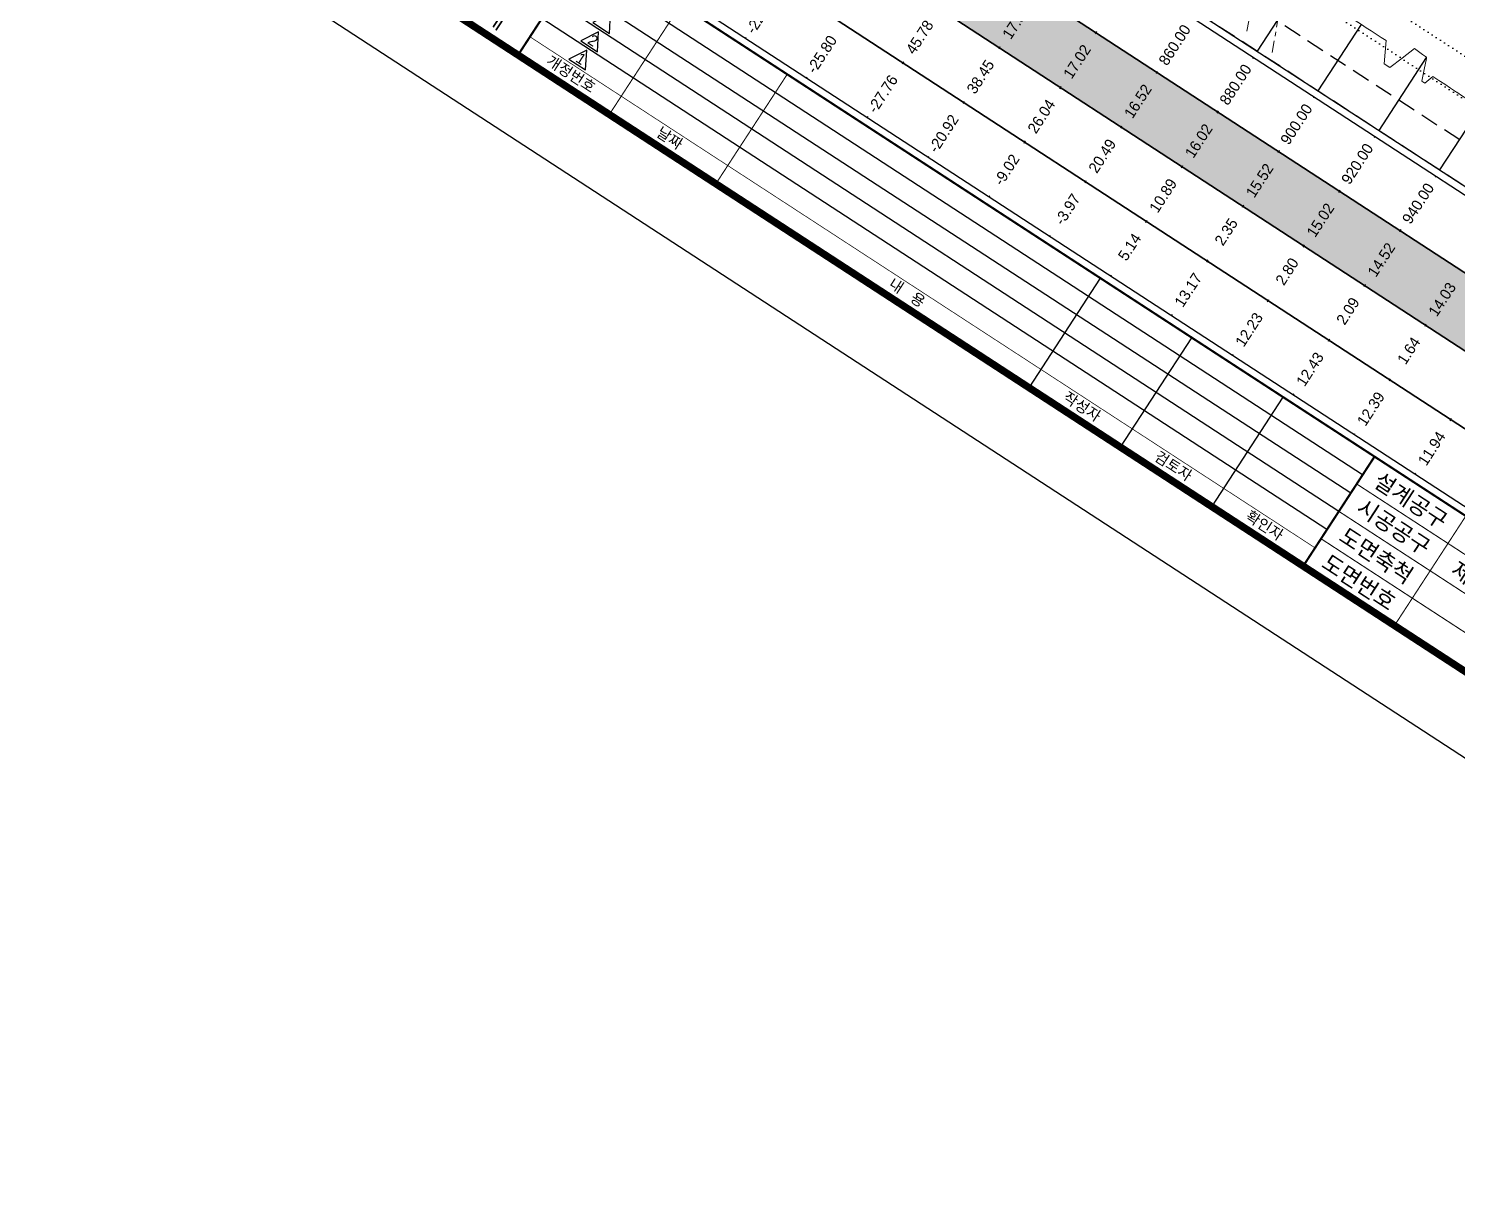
# Model space of a CAD drawing. Header units: millimetres. Extents: x 156921 to 159642, y 477538 to 479586.
# Drawn here: x 158720.1 to 159113.5, y 477537.7 to 477859.7 of the extents above; entities that cross this region are included whole.
import ezdxf
from ezdxf.enums import TextEntityAlignment as Align

# ---------------------------------------------------------------- set-up
doc = ezdxf.new("R2010")
doc.units = ezdxf.units.MM
doc.header["$MEASUREMENT"] = 0
for name, pattern in [('A-CENTR01', [2, 1.25, -0.25, 0.25, -0.25]), ('A-DASHD01', [0.75, 0.5, -0.25]), ('A-DOTLN01H', [0.125, 0, -0.125]), ('A-PHATM01', [2.5, 1.25, -0.25, 0.25, -0.25, 0.25, -0.25]), ('CONT', [2, 1, 1])]:
    doc.linetypes.add(name, pattern=pattern)
doc.layers.add('99_가이드라인', color=83, linetype='Continuous', plot=False)
for name, color, linetype in [('CX-BORD-LIN1', 4, 'Continuous'), ('CX-BORD-LIN2', 3, 'Continuous'), ('CX-BORD-TEX3', 6, 'Continuous'), ('WD_일반', 7, 'Continuous'), ('종단_인출선_문자_해치등', 7, 'Continuous')]:
    doc.layers.add(name, color=color, linetype=linetype)
doc.layers.add('종단지반선&암선', color=70, linetype='CONT', lineweight=9)
doc.styles.add('HM 7_굵은 표 문자', font='BAREUNDOTUMPRO3.TTF')
doc.styles.add('HM 8_표 문자', font='BAREUNDOTUMPRO1.TTF')
doc.styles.add('TB_TEXT', font='BAREUNDOTUMPRO1.TTF')
doc.styles.add('TB_WBTXT', font='BareunDotumPro3.ttf')

# ---------------------------------------------------------------- blocks, each defined once
blk = doc.blocks.new('한맥도곽')
at = {"layer": '99_가이드라인'}
blk.add_lwpolyline([(0, 594), (841, 594), (841, 0), (0, 0)], close=True, dxfattribs=at)
at = {"layer": 'CX-BORD-LIN1', "const_width": 2}
blk.add_lwpolyline([(821, 20), (25, 20), (25, 574), (821, 574)], close=True, dxfattribs=at)
at = {"layer": 'CX-BORD-LIN1'}
for points, const_width in [([(821, 56), (25, 56)], 0.6), ([(295, 20), (295, 56)], 0.6), ([(325, 20), (325, 56)], 0.3), ([(360, 20), (360, 56)], 0.3), ([(553, 20), (553, 56)], 0.6), ([(553, 26), (295, 26)], 0.2)]:
    blk.add_lwpolyline(points, dxfattribs=dict(at, const_width=const_width))
for points in [[(463, 20), (463, 56)], [(493, 20), (493, 56)], [(523, 20), (523, 56)]]:
    blk.add_lwpolyline(points, dxfattribs=at)
for points in [[(310.08, 43.47), (307.34, 38.71), (312.83, 38.71)], [(310.08, 37.47), (307.34, 32.71), (312.83, 32.71)], [(310.08, 31.47), (307.34, 26.71), (312.83, 26.71)]]:
    blk.add_lwpolyline(points, close=True, dxfattribs=at)
at = {"layer": 'CX-BORD-LIN2'}
blk.add_line((553, 50), (295, 50), dxfattribs=at)
at = {"layer": 'CX-BORD-LIN2', "const_width": 0.3}
for points in [[(583, 20), (583, 56)], [(681, 47), (553, 47)], [(681, 38), (553, 38)], [(821, 29), (553, 29)]]:
    blk.add_lwpolyline(points, dxfattribs=at)
at = {"layer": 'CX-BORD-LIN2'}
for points in [[(553, 44), (295, 44)], [(553, 38), (295, 38)], [(553, 32), (295, 32)]]:
    blk.add_lwpolyline(points, dxfattribs=at)
at = {"layer": 'CX-BORD-LIN1', "style": 'TB_TEXT'}
for tag, height, p in [('TR_RNUM5', 3, (310.11, 52.64)), ('TR_RDAT5', 3.5, (342.5, 53)), ('TR_DGN5', 3.5, (476.12, 53)), ('TR_CHK5', 3.5, (506.12, 53)), ('TR_APP5', 3.5, (536.12, 53)), ('TR_RNUM4', 3, (310.11, 46.64)), ('TR_RDAT4', 3.5, (342.5, 47)), ('TR_DGN4', 3.5, (476.12, 47)), ('TR_CHK4', 3.5, (506.12, 47)), ('TR_APP4', 3.5, (536.12, 47)), ('TR_RNUM3', 3, (310.11, 40.64)), ('TR_RDAT3', 3.5, (342.5, 41)), ('TR_DGN3', 3.5, (476.12, 41)), ('TR_CHK3', 3.5, (506.12, 41)), ('TR_APP3', 3.5, (536.12, 41)), ('TR_RNUM2', 3, (310.11, 34.64)), ('TR_RDAT2', 3.5, (342.5, 35)), ('TR_DGN2', 3.5, (476.12, 35)), ('TR_CHK2', 3.5, (506.12, 35)), ('TR_APP2', 3.5, (536.12, 35)), ('TR_RNUM1', 3, (310.11, 28.64)), ('TR_RDAT1', 3.5, (342.5, 29)), ('TR_DGN1', 3.5, (476.12, 29)), ('TR_CHK1', 3.5, (506.12, 29)), ('TR_APP1', 3.5, (536.12, 29))]:
    blk.add_attdef(tag, text='', height=height, dxfattribs=at).set_placement(p, align=Align.MIDDLE_CENTER)
for tag, p in [('TR_RCON5', (367.3, 53)), ('TR_RCON4', (367.3, 47)), ('TR_RCON3', (367.3, 41)), ('TR_RCON2', (367.3, 35)), ('TR_RCON1', (367.3, 29))]:
    blk.add_attdef(tag, text='', height=3.5, dxfattribs=at).set_placement(p, align=Align.MIDDLE_LEFT)
at = {"layer": 'CX-BORD-LIN2', "style": 'TB_TEXT'}
for tag, p in [('TD_VERSION', (825.5, 68.01)), ('적용표준버전', (825.5, 35))]:
    blk.add_attdef(tag, text='', height=3, rotation=90, dxfattribs=at).set_placement(p, align=Align.MIDDLE_CENTER)
at = {"layer": 'CX-BORD-TEX3', "style": 'TB_TEXT'}
for tag, height, p in [('노선이정', 4.5, (170.03, 51.46)), ('설계공구', 4.5, (568, 51.36)), ('설 계 사', 4.5, (170, 42.59)), ('시공공구', 4.5, (568, 42.69)), ('도 면 명', 4.5, (696, 43.19)), ('시 공 사', 4.5, (170, 33.59)), ('도면축척', 4.5, (568.29, 33.51)), ('건설분야', 4.5, (170, 25.13)), ('건설단계', 4.5, (240, 25.13)), ('편철번호', 4.5, (696, 25)), ('개정번호', 3, (310.08, 23.66)), ('날짜', 3, (342.5, 23.66)), ('내   용', 3, (420.5, 23.66)), ('작성자', 3, (478, 23.66)), ('검토자', 3, (508, 23.66)), ('확인자', 3, (538, 23.66)), ('도면번호', 4.5, (568.29, 24.79))]:
    blk.add_attdef(tag, text='', height=height, dxfattribs=at).set_placement(p, align=Align.MIDDLE)
at = {"layer": 'CX-BORD-TEX3'}
for tag, height, style, p in [('TD_LNDST', 4.5, 'TB_TEXT', (240, 51.5)), ('TD_DSECT', 4.5, 'TB_TEXT', (600.5, 51.5)), ('TD_DDIST', 4.5, 'TB_TEXT', (649.5, 51.5)), ('TD_DNAME_TOP', 4.5, 'TB_TEXT', (766, 50.12)), ('TD_CSECT', 4.5, 'TB_TEXT', (600.5, 42.5)), ('TD_CDIST', 4.5, 'TB_TEXT', (649.5, 42.5)), ('TD_DNAME_MAIN', 6, 'TB_WBTXT', (766, 41.47)), ('TD_CCOMP', 4.5, 'TB_TEXT', (240, 33.59)), ('TD_SCAL', 4.5, 'TB_TEXT', (632, 33.75)), ('TD_DNAME_BOT', 4, 'TB_TEXT', (766, 33.17)), ('TD_FIELD', 4.5, 'TB_TEXT', (205, 25.13)), ('TD_CSTEP', 4.5, 'TB_TEXT', (275.74, 25.13)), ('TD_DWGCODE', 4.5, 'TB_TEXT', (632, 24.79)), ('TD_DWGNO', 4.5, 'TB_TEXT', (766, 25))]:
    blk.add_attdef(tag, text='', height=height, dxfattribs=dict(at, style=style)).set_placement(p, align=Align.MIDDLE_CENTER)
at = {"layer": 'CX-BORD-TEX3', "style": 'TB_TEXT'}
for tag, height, width, p in [('TD_DCOMP', 4.5, 0.85, (240, 42.59)), ('TD_CNAME', 5, 0.8, (90, 27.6))]:
    blk.add_attdef(tag, text='', height=height, dxfattribs=dict(at, width=width)).set_placement(p, align=Align.MIDDLE_CENTER)

msp = doc.modelspace()

# ---------------------------------------------------------------- hatches: boundary and pattern name
at = {"layer": 'WD_일반', "true_color": 0xfffafa}
msp.add_hatch(color=7, dxfattribs=at).paths.add_polyline_path([(158719.03, 478050.61), (159325.73, 477655.52), (159315.9, 477640.43), (158709.21, 478035.52)], flags=0)

# ---------------------------------------------------------------- linework, layer by layer
at = {"layer": 'WD_일반', "color": 55, "linetype": 'CONT'}
for p, q in [((158917.49, 477856.92), (158917.71, 477857.26)), ((159014, 477858.52), (159013.78, 477858.18)), ((159014, 477858.52), (159014.22, 477858.85)), ((158987.42, 477854.35), (158987.2, 477854.01)), ((158987.42, 477854.35), (158987.64, 477854.68)), ((158960.84, 477850.18), (158960.62, 477849.84)), ((158960.84, 477850.18), (158961.05, 477850.52)), ((159057.34, 477851.77), (159057.12, 477851.44)), ((158934.25, 477846.01), (158934.47, 477846.35)), ((159030.76, 477847.6), (159030.54, 477847.27)), ((159030.76, 477847.6), (159030.98, 477847.94)), ((159004.18, 477843.44), (159003.96, 477843.1)), ((159004.18, 477843.44), (159004.4, 477843.77)), ((158977.59, 477839.27), (158977.38, 477838.93)), ((158977.59, 477839.27), (158977.81, 477839.6)), ((159047.52, 477836.69), (159047.74, 477837.03)), ((159074.1, 477840.86), (159073.88, 477840.52)), ((158951.01, 477835.1), (158951.23, 477835.43)), ((159047.52, 477836.69), (159047.3, 477836.36)), ((159020.94, 477832.52), (159020.72, 477832.19)), ((159020.94, 477832.52), (159021.15, 477832.86)), ((159090.86, 477829.95), (159090.64, 477829.61)), ((158994.35, 477828.35), (158994.14, 477828.02)), ((158994.35, 477828.35), (158994.57, 477828.69)), ((159064.28, 477825.78), (159064.06, 477825.44)), ((159064.28, 477825.78), (159064.5, 477826.11)), ((158967.77, 477824.18), (158967.99, 477824.52)), ((159037.7, 477821.61), (159037.48, 477821.27)), ((159037.7, 477821.61), (159037.91, 477821.94)), ((159011.11, 477817.44), (159010.9, 477817.1)), ((159011.11, 477817.44), (159011.33, 477817.77)), ((159107.62, 477819.03), (159107.4, 477818.7)), ((158984.53, 477813.27), (158984.75, 477813.6)), ((159081.04, 477814.86), (159080.82, 477814.53)), ((159081.04, 477814.86), (159081.26, 477815.2)), ((159054.46, 477810.69), (159054.24, 477810.36)), ((159054.46, 477810.69), (159054.67, 477811.03)), ((159027.87, 477806.52), (159027.65, 477806.19)), ((159027.87, 477806.52), (159028.09, 477806.86)), ((159001.29, 477802.35), (159001.51, 477802.69)), ((159097.8, 477803.95), (159097.58, 477803.61)), ((159097.8, 477803.95), (159098.02, 477804.28)), ((159071.21, 477799.78), (159071, 477799.44)), ((159071.21, 477799.78), (159071.43, 477800.11)), ((159044.63, 477795.61), (159044.41, 477795.27)), ((159044.63, 477795.61), (159044.85, 477795.94)), ((159018.05, 477791.44), (159018.27, 477791.78)), ((159087.97, 477788.86), (159087.76, 477788.53)), ((159087.97, 477788.86), (159088.19, 477789.2)), ((159061.39, 477784.7), (159061.17, 477784.36)), ((159061.39, 477784.7), (159061.61, 477785.03)), ((159034.81, 477780.53), (159035.03, 477780.86)), ((159104.73, 477777.95), (159104.52, 477777.62)), ((159104.73, 477777.95), (159104.95, 477778.29)), ((159078.15, 477773.78), (159078.37, 477774.12)), ((159078.15, 477773.78), (159077.93, 477773.45)), ((159051.57, 477769.61), (159051.79, 477769.95)), ((159094.91, 477762.87), (159094.69, 477762.53)), ((159094.91, 477762.87), (159095.13, 477763.2)), ((159068.33, 477758.7), (159068.55, 477759.03)), ((159111.67, 477751.95), (159111.45, 477751.62)), ((159111.67, 477751.95), (159111.89, 477752.29)), ((159085.09, 477747.78), (159085.31, 477748.12)), ((159101.85, 477736.87), (159102.07, 477737.2))]:
    msp.add_line(p, q, dxfattribs=at)
at = {"layer": 'WD_일반', "color": 55, "linetype": 'CONT', "flags": 128}
for points in [[(158728.85, 478065.69), (159335.55, 477670.6), (159325.73, 477655.52), (158719.03, 478050.61), (158728.85, 478065.69)], [(158719.03, 478050.61), (159325.73, 477655.52), (159315.9, 477640.43), (158709.21, 478035.52), (158719.03, 478050.61)], [(158709.21, 478035.52), (159315.9, 477640.43), (159306.08, 477625.35), (158699.39, 478020.44), (158709.21, 478035.52)], [(158699.39, 478020.44), (159306.08, 477625.35), (159296.26, 477610.27), (158689.56, 478005.36), (158699.39, 478020.44)]]:
    msp.add_lwpolyline(points, dxfattribs=at)
at = {"layer": '종단_인출선_문자_해치등', "color": 197, "linetype": 'A-DOTLN01H', "ltscale": 10}
for p, q in [((158706.09, 478118.7), (159373.12, 477684.32)), ((158700.64, 478110.32), (159367.67, 477675.94))]:
    msp.add_line(p, q, dxfattribs=at)
at = {"layer": '종단_인출선_문자_해치등', "color": 195, "linetype": 'A-DASHD01', "ltscale": 10}
for p, q in [((158695.18, 478101.94), (159362.21, 477667.56)), ((158689.72, 478093.56), (159356.75, 477659.18))]:
    msp.add_line(p, q, dxfattribs=at)
at = {"layer": '종단_인출선_문자_해치등', "color": 7, "linetype": 'CONT', "ltscale": 10}
msp.add_line((158689.72, 478093.56), (159356.75, 477659.18), dxfattribs=at)
at = {"layer": '종단_인출선_문자_해치등', "color": 192, "linetype": 'CONT'}
for p, q in [((159058.43, 477853.45), (159093.6, 477907.45)), ((159091.95, 477831.62), (159105.04, 477851.71)), ((159108.71, 477820.71), (159119.88, 477837.87))]:
    msp.add_line(p, q, dxfattribs=at)
at = {"layer": '종단_인출선_문자_해치등', "color": 193, "linetype": 'CONT'}
msp.add_line((159075.19, 477842.54), (159087.07, 477860.78), dxfattribs=at)
at = {"layer": '종단지반선&암선', "color": 221, "linetype": 'A-CENTR01', "ltscale": 5, "flags": 128}
msp.add_lwpolyline([(158769.46, 478216), (158772.11, 478207.68), (158772.96, 478206.32), (158778.4, 478197.79), (158782.51, 478194.44), (158785.97, 478189.84), (158791.42, 478182.67), (158792.73, 478180.6), (158795.58, 478171.94), (158796.58, 478166.86), (158797.34, 478160.49), (158799.08, 478151.01), (158799.02, 478148.94), (158799.61, 478144.83), (158800.83, 478137.61), (158801.61, 478135.17), (158802.84, 478126.6), (158805.13, 478120.83), (158805.88, 478117.2), (158809.12, 478110.46), (158810.02, 478108.55), (158810.68, 478107.24), (158815.75, 478097.51), (158820.52, 478088.36), (158821.48, 478086.44), (158821.89, 478085.68), (158822.93, 478084.03), (158827.84, 478076.3), (158832.35, 478071.85), (158835.69, 478068.4), (158841.71, 478066.43), (158845.02, 478065.41), (158846.3, 478064.71), (158853.05, 478063.84), (158857.75, 478062.26), (158860.87, 478061.95), (158866.85, 478059.72), (158868.75, 478059.08), (158875.56, 478056.79), (158879.12, 478054.89), (158888.83, 478050.04), (158889.02, 478049.94), (158889.26, 478049.86), (158896.77, 478047.9), (158900.61, 478047.54), (158911.52, 478047.02), (158913.41, 478046.96), (158915.58, 478046.97), (158925.9, 478045.84), (158930.11, 478044.04), (158937.16, 478042.8), (158940.58, 478042.95), (158947.54, 478043.37), (158951.46, 478044.38), (158958.13, 478045.94), (158967.66, 478048.82), (158971.79, 478049.32), (158981.76, 478050.01), (158987.21, 478049.6), (158994.47, 478048.99), (158995.61, 478048.85), (158997.98, 478048.77), (159007.43, 478048.32), (159013.35, 478048.87), (159021.65, 478049.53), (159025, 478050.22), (159035.91, 478050.76), (159048.41, 478051.9), (159050.32, 478052.16), (159051.88, 478052.18), (159063.71, 478051.94), (159074.52, 478048.28), (159074.83, 478048.17), (159075.08, 478048.19), (159075.08, 478048.19), (159075.37, 478048.02), (159081.75, 478045.51), (159081.22, 478044.09), (159081.79, 478037.97), (159084.6, 478025.73), (159085.08, 478022.08), (159084.34, 478015.4), (159082.28, 477996.77), (159078.92, 477979.58), (159075.82, 477965.8), (159072.51, 477948.72), (159069.62, 477935.14), (159069.49, 477928.21), (159070.47, 477915.28), (159070.01, 477894.26), (159069.99, 477893.29), (159069.82, 477892.39), (159064.22, 477863.14), (159062.55, 477853.09)], dxfattribs=at)
at = {"layer": '종단지반선&암선', "color": 161, "linetype": 'A-PHATM01', "ltscale": 5, "flags": 128}
msp.add_lwpolyline([(158753.49, 478191.47), (158756.37, 478183.51), (158757.26, 478182.22), (158763.03, 478174.19), (158767.33, 478171.13), (158770.98, 478166.81), (158776.72, 478160.09), (158778.11, 478158.15), (158781.21, 478149.86), (158782.33, 478144.97), (158783.24, 478138.83), (158785.2, 478129.71), (158785.19, 478127.69), (158785.87, 478123.73), (158787.27, 478116.78), (158788.11, 478114.44), (158789.54, 478106.18), (158792.02, 478100.69), (158792.86, 478097.21), (158796.33, 478090.82), (158797.3, 478089), (158798, 478087.77), (158803.42, 478078.58), (158808.54, 478069.96), (158809.57, 478068.14), (158810, 478067.44), (158811.12, 478065.89), (158816.36, 478058.66), (158821.12, 478054.6), (158824.65, 478051.44), (158830.95, 478049.9), (158834.4, 478049.09), (158835.74, 478048.49), (158842.77, 478048.05), (158847.68, 478046.8), (158850.95, 478046.72), (158857.23, 478044.95), (158859.22, 478044.45), (158866.4, 478042.72), (158870.11, 478041.06), (158880.27, 478036.89), (158880.47, 478036.81), (158880.72, 478036.74), (158888.47, 478035.16), (158892.35, 478034.86), (158903.32, 478034.43), (158905.23, 478034.39), (158907.38, 478034.38), (158917.63, 478033.15), (158921.78, 478031.25), (158928.66, 478029.75), (158931.99, 478029.76), (158938.79, 478029.92), (158942.6, 478030.77), (158949.04, 478031.97), (158958.23, 478034.35), (158962.15, 478034.52), (158971.72, 478034.58), (158976.88, 478033.73), (158983.91, 478032.78), (158984.99, 478032.55), (158987.32, 478032.4), (158996.53, 478031.59), (159002.37, 478032), (159010.59, 478032.55), (159013.93, 478033.23), (159024.75, 478033.61), (159037.05, 478034.46), (159038.94, 478034.68), (159040.46, 478034.65), (159051.98, 478033.92), (159061.97, 478029.02), (159062.26, 478028.87), (159062.11, 478028.28), (159062.51, 478028.89), (159062.78, 478028.67), (159068.69, 478025.46), (159068.27, 478024.21), (159068.9, 478018.17), (159072.09, 478006.53), (159072.72, 478003.1), (159072.07, 477996.57), (159070.29, 477978.36), (159067.26, 477961.67), (159064.31, 477948.12), (159061.11, 477931.22), (159058.35, 477917.84), (159058.22, 477910.91), (159059.26, 477898.06), (159058.83, 477877.08), (159058.8, 477876.11), (159058.63, 477875.22), (159055.35, 477857.78)], dxfattribs=at)
at = {"layer": '종단지반선&암선', "color": 70, "linetype": 'CONT', "flags": 128}
msp.add_lwpolyline([(159118.47, 478055.35), (159117.72, 478050.77), (159117.72, 478050.77), (159117.72, 478050.77), (159117.72, 478050.75), (159117.72, 478050.75), (159116.93, 478045.89), (159116.93, 478045.88), (159116.92, 478045.86), (159116.92, 478045.85), (159116.13, 478041), (159116.13, 478040.99), (159116.13, 478040.97), (159116.13, 478040.97), (159115.33, 478036.1), (159113.02, 478028.91), (159113.02, 478028.9), (159113.01, 478028.87), (159110.72, 478021.73), (159110.7, 478021.66), (159110.68, 478021.6), (159108.39, 478014.48), (159108.39, 478014.48), (159108.37, 478014.4), (159106.08, 478007.28), (159106.06, 478007.21), (159106.04, 478007.15), (159103.75, 478000.01), (159103.74, 477999.97), (159101.43, 477992.79), (159101.43, 477992.77), (159101.42, 477992.75), (159101.39, 477992.64), (159100.03, 477988.11), (159098.65, 477983.48), (159098.64, 477983.47), (159097.25, 477978.84), (159097.25, 477978.84), (159094.45, 477971.6), (159094.45, 477971.6), (159095.99, 477970.83), (159095.99, 477970.83), (159095.99, 477970.83), (159095.99, 477970.83), (159095.99, 477970.83), (159097.53, 477970.05), (159097.53, 477970.05), (159097.53, 477970.05), (159097.53, 477970.05), (159097.53, 477970.05), (159099.07, 477969.27), (159099.07, 477969.27), (159099.07, 477969.27), (159099.07, 477969.27), (159100.61, 477968.49), (159100.62, 477968.47), (159100.62, 477968.47), (159102.16, 477967.7), (159102.16, 477967.7), (159102.16, 477967.7), (159102.16, 477967.7), (159102.16, 477967.69), (159102.16, 477967.69), (159103.69, 477966.93), (159103.7, 477966.92), (159103.48, 477966.37), (159102.66, 477964.26), (159102.3, 477963.34), (159101.63, 477962.28), (159100.96, 477961.23), (159100.98, 477961.2), (159102, 477959.92), (159102, 477959.92), (159102, 477959.92), (159103.01, 477958.65), (159103.05, 477958.61), (159103.05, 477958.6), (159103.14, 477958.5), (159103.95, 477957.6), (159104.21, 477955.35), (159104.21, 477955.35), (159104.48, 477953.09), (159105.76, 477952.02), (159105.76, 477952.01), (159105.76, 477952.01), (159105.76, 477952.01), (159105.76, 477952.01), (159107.05, 477950.93), (159107.05, 477950.93), (159107.05, 477950.93), (159107.05, 477950.93), (159107.05, 477950.93), (159108.33, 477949.85), (159105.89, 477942.82), (159105.87, 477942.78), (159105.86, 477942.75), (159103.42, 477935.74), (159103.41, 477935.69), (159103.4, 477935.68), (159100.98, 477928.7), (159100.96, 477928.64), (159100.96, 477928.64), (159100.94, 477928.58), (159098.51, 477921.6), (159098.49, 477921.55), (159098.49, 477921.54), (159096.06, 477914.54), (159096.05, 477914.5), (159093.6, 477907.45), (159093.6, 477907.45), (159093.6, 477907.43), (159091.67, 477900.83), (159091.67, 477900.82), (159091.67, 477900.82), (159089.77, 477894.28), (159089.75, 477894.21), (159089.75, 477894.2), (159089.73, 477894.12), (159087.98, 477888.44), (159087.98, 477888.43), (159086.22, 477882.69), (159086.21, 477882.68), (159084.48, 477877.01), (159084.45, 477876.93), (159083.65, 477875.66), (159082.84, 477874.4), (159083.06, 477874.25), (159083.32, 477874.09), (159084.15, 477875.34), (159084.98, 477876.59), (159086.22, 477876.46), (159086.3, 477876.45), (159086.33, 477876.43), (159087.69, 477875.55), (159087.69, 477875.55), (159089.07, 477874.65), (159087.15, 477868.31), (159087.15, 477868.31), (159087.15, 477868.31), (159085.23, 477861.98), (159085.23, 477861.98), (159086.16, 477861.37), (159086.23, 477861.32), (159086.24, 477861.32), (159086.33, 477861.26), (159087.07, 477860.78), (159087.08, 477860.78), (159088.43, 477859.89), (159089.79, 477859.01), (159089.79, 477859.01), (159091.15, 477858.13), (159091.15, 477858.12), (159092.51, 477857.24), (159092.51, 477857.23), (159092.52, 477857.22), (159093.87, 477856.35), (159093.62, 477853.13), (159093.37, 477849.91), (159093.37, 477849.91), (159094.88, 477848.93), (159098.3, 477851.53), (159098.3, 477851.53), (159101.72, 477854.13), (159101.72, 477854.13), (159102.83, 477853.32), (159103.93, 477852.52), (159103.93, 477852.52), (159104.99, 477851.74), (159105.04, 477851.71), (159105.04, 477851.71), (159104.99, 477851.46), (159104.39, 477848.43), (159103.75, 477845.14), (159104.59, 477844.6), (159106.73, 477846.43), (159108.38, 477845.36), (159110.02, 477844.3), (159111.66, 477843.23), (159111.66, 477843.22), (159113.3, 477842.15), (159113.31, 477842.14), (159113.32, 477842.14), (159114.96, 477841.07), (159114.96, 477841.07), (159114.96, 477841.07), (159116.6, 477840), (159116.61, 477840), (159118.24, 477838.93), (159118.25, 477838.93), (159119.83, 477837.9), (159119.88, 477837.87), (159119.89, 477837.86), (159121.28, 477836.96), (159122.67, 477836.05), (159124.06, 477835.14), (159125.45, 477834.24), (159126.85, 477833.33), (159126.78, 477832.18), (159126.7, 477830.73), (159127.96, 477829.91), (159129.22, 477829.1), (159130.47, 477828.28), (159132.12, 477827.21), (159133.77, 477826.13), (159135.41, 477825.06), (159135.42, 477825.06), (159137.09, 477823.97), (159138.77, 477822.88), (159140.45, 477821.78), (159142.12, 477820.69), (159143.8, 477819.6), (159144.37, 477819.23), (159145.47, 477818.51), (159147.15, 477817.42), (159148.82, 477816.33), (159150.5, 477815.24), (159152.17, 477814.15), (159152.18, 477814.14), (159153.63, 477813.2), (159155.08, 477812.25), (159156.54, 477811.31), (159157.99, 477810.36), (159159.44, 477809.41), (159160.89, 477808.47), (159160.9, 477808.38), (159160.99, 477806.42), (159161.66, 477805.98), (159163.1, 477806.36), (159164.48, 477805.46), (159165.86, 477804.56), (159166.88, 477803.9), (159167.25, 477803.66), (159168.63, 477802.76), (159168.63, 477802.76), (159170.31, 477801.67), (159171.98, 477800.58), (159173.63, 477799.5), (159173.66, 477799.49), (159175.33, 477798.4), (159177.01, 477797.31), (159178.68, 477796.21), (159180.36, 477795.12), (159182.04, 477794.03), (159183.71, 477792.94), (159185.39, 477791.85), (159185.39, 477791.85), (159187.07, 477790.76), (159188.74, 477789.66), (159190.42, 477788.57), (159192.09, 477787.48), (159193.77, 477786.39), (159195.44, 477785.3), (159197.12, 477784.21), (159198.8, 477783.12), (159200.47, 477782.03), (159202.15, 477780.94), (159202.15, 477780.93), (159203.48, 477780.07), (159203.77, 477779.88), (159205.39, 477778.82), (159207.01, 477777.77), (159207.66, 477776.57), (159209.22, 477775.55), (159210.77, 477774.54), (159210.88, 477774.47), (159212.33, 477773.53), (159213.88, 477772.52), (159215.44, 477771.5), (159217, 477770.49), (159218.55, 477769.48), (159218.56, 477769.47), (159219.95, 477768.56), (159221.35, 477767.65), (159222.75, 477766.74), (159225.1, 477768.34), (159227.45, 477769.94), (159227.73, 477769.76), (159228.04, 477769.56), (159227.24, 477766.51), (159227.31, 477766.47), (159227.5, 477766.34), (159227.66, 477766.23), (159230.67, 477768.47), (159230.7, 477768.44), (159231.26, 477768.08), (159229.79, 477762.17), (159231.17, 477761.27), (159232.56, 477760.37), (159233.94, 477759.47), (159235.32, 477758.58), (159235.32, 477758.57), (159237, 477757.48), (159238.68, 477756.39), (159240.35, 477755.3), (159242.03, 477754.21), (159242.38, 477753.98), (159243.7, 477753.11), (159245.38, 477752.02), (159247.06, 477750.93), (159248.73, 477749.84), (159250.4, 477748.75), (159251.02, 477748.35), (159252.08, 477747.66), (159252.08, 477747.66), (159253.68, 477746.62), (159253.91, 477746.47), (159255.27, 477745.58), (159256.46, 477745.57), (159257.36, 477744.98), (159257.8, 477744.7), (159259.14, 477743.83), (159260.81, 477742.74), (159262.49, 477741.65), (159264.16, 477740.56), (159265.84, 477739.46), (159267.51, 477738.37), (159269.19, 477737.28), (159269.19, 477737.28), (159270.77, 477736.25), (159272.36, 477735.22), (159273.94, 477734.19), (159275.52, 477733.16), (159277.1, 477732.13), (159278.69, 477731.1), (159280.27, 477730.07), (159281.85, 477729.04), (159283.43, 477728.01), (159283.44, 477728), (159284.69, 477727.18), (159285.47, 477726.68), (159285.95, 477726.37), (159287.01, 477725.68), (159287.52, 477725.34), (159289.09, 477724.32), (159290.67, 477723.3), (159292.24, 477722.27), (159293.81, 477721.25), (159295.38, 477720.23), (159296.95, 477719.2), (159298.52, 477718.18), (159301.6, 477720.25), (159304.68, 477722.32), (159305.56, 477721.74), (159306.44, 477721.17), (159307.71, 477720.34), (159307.86, 477720.24), (159307.19, 477715.98), (159306.52, 477711.71), (159305.85, 477707.44), (159306.01, 477704.02), (159307.55, 477703.02), (159308.77, 477702.23), (159309.08, 477702.02), (159310.62, 477701.02), (159312.16, 477700.02), (159313.69, 477699.02), (159315.23, 477698.02), (159316.85, 477696.96), (159318.48, 477695.91), (159320.1, 477694.85), (159321.72, 477693.79), (159323.35, 477692.74), (159324.97, 477691.68), (159326.59, 477690.62), (159326.59, 477690.62), (159328.22, 477689.56), (159330.12, 477690.76), (159331.24, 477691.46), (159331.24, 477691.46), (159334.19, 477693.24), (159334.19, 477693.24), (159337.13, 477695.01), (159340.65, 477697.21), (159340.65, 477697.21), (159344.17, 477699.4), (159345.48, 477698.55), (159346.18, 477698.09), (159346.8, 477697.69), (159348.11, 477696.84), (159346.92, 477692.64), (159345.74, 477688.43), (159347.28, 477687.43), (159348.82, 477686.43), (159350.36, 477685.42), (159351.91, 477684.42), (159353.45, 477683.41), (159354.91, 477682.46), (159356.38, 477681.5), (159357.84, 477680.55), (159359.31, 477679.6), (159359.31, 477679.59), (159360.87, 477678.58), (159362.43, 477677.57), (159363.98, 477676.55), (159365.54, 477675.54), (159366.85, 477674.69)], dxfattribs=at)

# ---------------------------------------------------------------- block references
ref = msp.add_blockref('한맥도곽', (158596.74, 477996.59), dxfattribs=dict(rotation=326.9270375787892))
ref.add_attrib('설계공구', '설계공구', dxfattribs={"layer": 'CX-BORD-TEX3', "height": 4.5, "rotation": 326.927, "style": 'TB_TEXT'}).set_placement((159100.74, 477729.67), align=Align.MIDDLE)
ref.add_attrib('도면번호', '도면번호', dxfattribs={"layer": 'CX-BORD-TEX3', "height": 4.5, "rotation": 326.927, "style": 'TB_TEXT'}).set_placement((159086.48, 477707.24), align=Align.MIDDLE)
ref.add_attrib('확인자', '확인자', dxfattribs={"layer": 'CX-BORD-TEX3', "height": 3, "rotation": 326.927, "style": 'TB_TEXT'}).set_placement((159060.48, 477722.83), align=Align.MIDDLE)
ref.add_attrib('도면축척', '도면축척', dxfattribs={"layer": 'CX-BORD-TEX3', "height": 4.5, "rotation": 326.927, "style": 'TB_TEXT'}).set_placement((159091.24, 477714.55), align=Align.MIDDLE)
ref.add_attrib('시공공구', '시공공구', dxfattribs={"layer": 'CX-BORD-TEX3', "height": 4.5, "rotation": 326.927, "style": 'TB_TEXT'}).set_placement((159096.01, 477722.4), align=Align.MIDDLE)
ref.add_attrib('작성자', '작성자', dxfattribs={"layer": 'CX-BORD-TEX3', "height": 3, "rotation": 326.927, "style": 'TB_TEXT'}).set_placement((159010.21, 477755.57), align=Align.MIDDLE)
ref.add_attrib('검토자', '검토자', dxfattribs={"layer": 'CX-BORD-TEX3', "height": 3, "rotation": 326.927, "style": 'TB_TEXT'}).set_placement((159035.34, 477739.2), align=Align.MIDDLE)
ref.add_attrib('TD_CSECT', '제 00공구', dxfattribs={"layer": 'CX-BORD-TEX3', "height": 4.5, "rotation": 326.927, "style": 'TB_TEXT'}).set_placement((159123.14, 477704.51), align=Align.MIDDLE_CENTER)
ref.add_attrib('날짜', '날짜', dxfattribs={"layer": 'CX-BORD-TEX3', "height": 3, "rotation": 326.927, "style": 'TB_TEXT'}).set_placement((158896.66, 477829.51), align=Align.MIDDLE)
ref.add_attrib('TD_CSTEP', '실시설계', dxfattribs={"layer": 'CX-BORD-TEX3', "height": 4.5, "rotation": 326.927, "style": 'TB_TEXT'}).set_placement((158841.52, 477867.17), align=Align.MIDDLE_CENTER)
ref.add_attrib('TR_RNUM1', '1', dxfattribs={"layer": 'CX-BORD-LIN1', "height": 3, "rotation": 326.927, "style": 'TB_TEXT'}).set_placement((158872.23, 477851.36), align=Align.MIDDLE_CENTER)
ref.add_attrib('TR_RNUM2', '2', dxfattribs={"layer": 'CX-BORD-LIN1', "height": 3, "rotation": 326.927, "style": 'TB_TEXT'}).set_placement((158875.5, 477856.39), align=Align.MIDDLE_CENTER)
ref.add_attrib('개정번호', '개정번호', dxfattribs={"layer": 'CX-BORD-TEX3', "height": 3, "rotation": 326.927, "style": 'TB_TEXT'}).set_placement((158869.49, 477847.21), align=Align.MIDDLE)
ref.add_attrib('내   용', '내   용', dxfattribs={"layer": 'CX-BORD-TEX3', "height": 3, "rotation": 326.927, "style": 'TB_TEXT'}).set_placement((158962.02, 477786.95), align=Align.MIDDLE)

# ---------------------------------------------------------------- texts
at = {"layer": '종단_인출선_문자_해치등', "color": 7, "char_height": 3, "rotation": 56.927, "style": 'HM 8_표 문자'}
for s, insert, attachment_point in [('-22.54', (158926.12, 477867.42), 9), ('45.78', (158969.46, 477860.67), 9), ('860.00', (159035.67, 477855.15), 5), ('-25.80', (158942.88, 477856.5), 9), ('38.45', (158986.22, 477849.76), 9), ('880.00', (159052.43, 477844.23), 5), ('-27.76', (158959.64, 477845.59), 9), ('26.04', (159002.98, 477838.85), 9), ('900.00', (159069.19, 477833.32), 5), ('-20.92', (158976.4, 477834.68), 9), ('20.49', (159019.74, 477827.93), 9), ('920.00', (159085.95, 477822.4), 5), ('-9.02', (158993.16, 477823.76), 9), ('10.89', (159036.5, 477817.02), 9), ('-3.97', (159009.91, 477812.85), 9), ('940.00', (159102.71, 477811.49), 5), ('2.35', (159053.26, 477806.1), 9), ('5.14', (159026.67, 477801.93), 9), ('2.80', (159070.02, 477795.19), 9), ('13.17', (159043.43, 477791.02), 9), ('2.09', (159086.78, 477784.28), 9), ('12.23', (159060.19, 477780.11), 9), ('1.64', (159103.54, 477773.36), 9), ('12.43', (159076.95, 477769.19), 9), ('12.39', (159093.71, 477758.28), 9), ('11.94', (159110.47, 477747.36), 9)]:
    msp.add_mtext(s, dxfattribs=dict(at, insert=insert, attachment_point=attachment_point))
at = {"layer": '종단_인출선_문자_해치등', "color": 10, "char_height": 3, "attachment_point": 9, "rotation": 56.927, "style": 'HM 7_굵은 표 문자'}
for s, insert in [('17.52', (158996.04, 477864.84)), ('17.02', (159012.8, 477853.93)), ('16.52', (159029.56, 477843.02)), ('16.02', (159046.32, 477832.1)), ('15.52', (159063.08, 477821.19)), ('15.02', (159079.84, 477810.27)), ('14.52', (159096.6, 477799.36)), ('14.03', (159113.36, 477788.44))]:
    msp.add_mtext(s, dxfattribs=dict(at, insert=insert))

doc.saveas('drawing.dxf')
